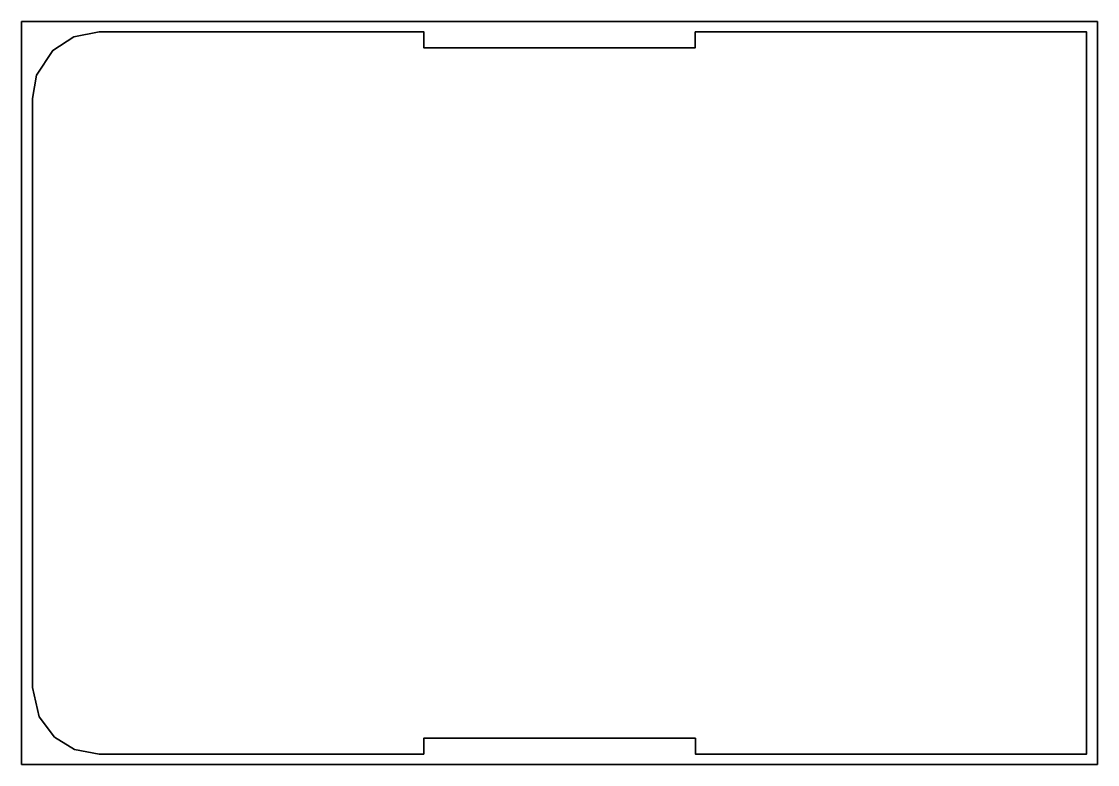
# Model space of a CAD drawing. Header units: millimetres. Extents: x 240 to 743, y 328 to 675.
import ezdxf

# ---------------------------------------------------------------- set-up
doc = ezdxf.new("R2010")
doc.units = ezdxf.units.MM
doc.header["$MEASUREMENT"] = 0
doc.layers.get('0').update_dxf_attribs({"lineweight": 0})
doc.layers.add('Safety', color=7, linetype='Continuous', lineweight=0)

msp = doc.modelspace()

# ---------------------------------------------------------------- linework, layer by layer
at = {"color": 18, "lineweight": 35, "true_color": 0x000000}
msp.add_lwpolyline([(555.26, 670.48), (555.26, 662.99), (428.38, 662.99), (428.38, 670.48), (276.45, 670.48), (264.63, 668.16), (254.89, 661.81), (247.27, 650.22), (245.32, 639.35), (245.32, 363.62), (248.51, 349.87), (255.65, 340.45), (264.96, 334.68), (276.45, 332.48), (428.36, 332.48), (428.36, 339.89), (555.36, 339.89), (555.36, 332.48), (738.32, 332.48), (738.32, 670.48)], close=True, dxfattribs=at)
at = {"layer": 'Safety', "color": 18, "lineweight": 35, "true_color": 0x000000}
msp.add_lwpolyline([(743.45, 675.33), (240.19, 675.33), (240.19, 327.64), (743.45, 327.64)], close=True, dxfattribs=at)

doc.saveas('drawing.dxf')
